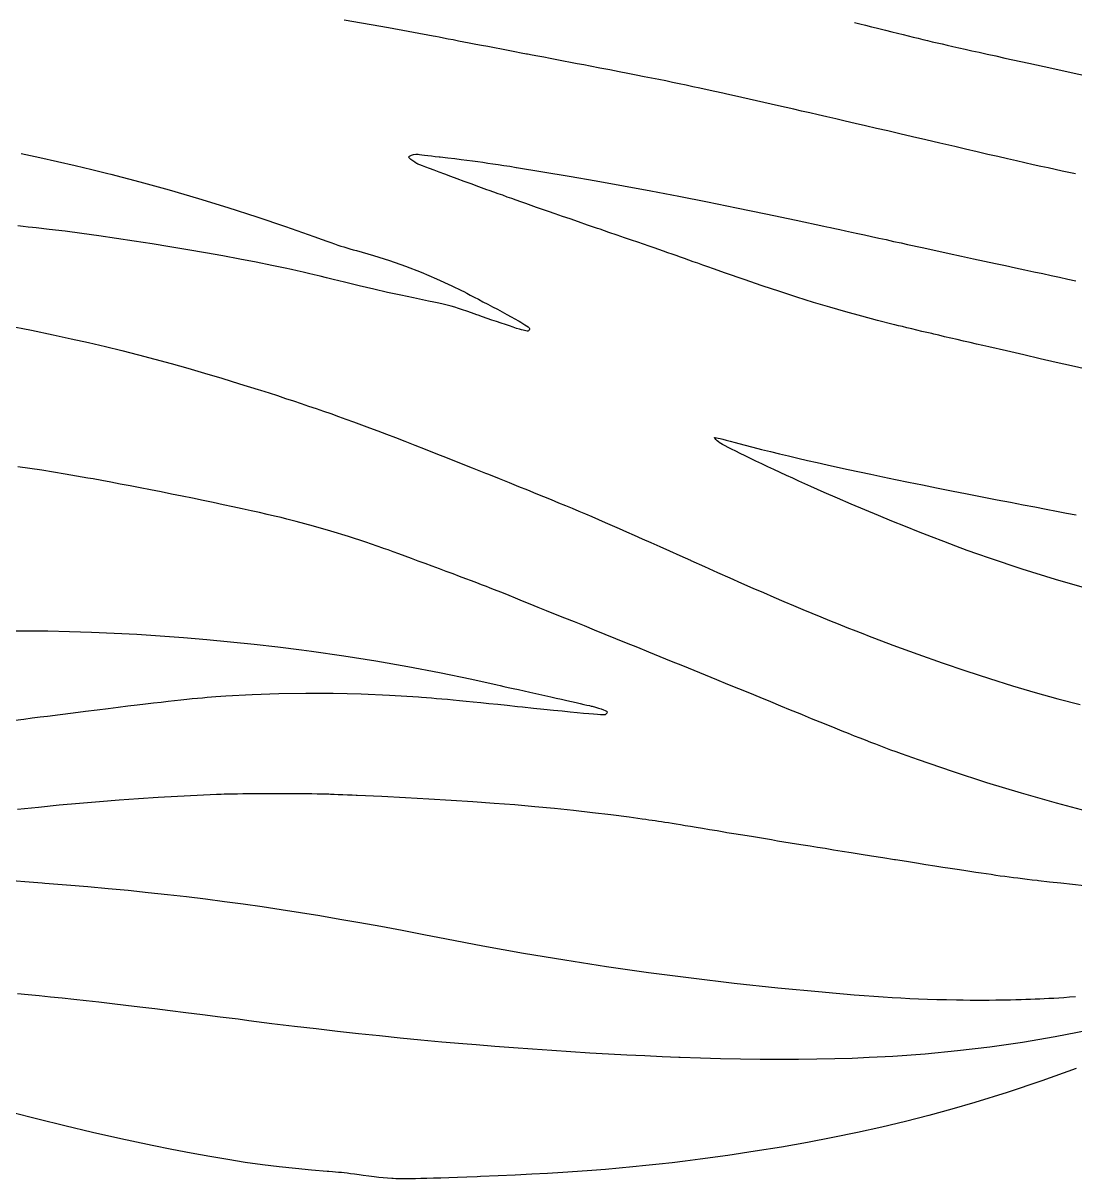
# Model space of a CAD drawing. Extents: x 9 to 342, y 7 to 196.
# Drawn here: x 19.51 to 28.85, y 151.2 to 161.47 of the extents above; entities that cross this region are included whole.
import ezdxf

# ---------------------------------------------------------------- set-up
doc = ezdxf.new("R2010")
doc.units = 0
doc.layers.add('BLACK', color=7, linetype='CONTINUOUS')

msp = doc.modelspace()

# ---------------------------------------------------------------- linework, layer by layer
at = {"layer": 'BLACK', "linetype": 'CONTINUOUS'}
for p, q in [((22.7519, 161.423), (22.3598, 161.492)), ((26.895, 161.471), (26.9421, 161.459)), ((26.9421, 161.459), (26.9925, 161.446)), ((26.9925, 161.446), (27.0467, 161.433)), ((27.0467, 161.433), (27.0484, 161.432)), ((27.0484, 161.432), (27.1123, 161.416)), ((23.1493, 161.349), (22.7519, 161.423)), ((23.1693, 161.345), (23.1493, 161.349)), ((23.2023, 161.339), (23.1693, 161.345)), ((23.2405, 161.331), (23.2023, 161.339)), ((23.2827, 161.323), (23.2405, 161.331)), ((27.1123, 161.416), (27.1716, 161.401)), ((27.1716, 161.401), (27.2267, 161.387)), ((27.2267, 161.387), (27.2782, 161.375)), ((27.2782, 161.375), (27.3266, 161.363)), ((27.3266, 161.363), (27.3726, 161.351)), ((27.3726, 161.351), (27.4167, 161.34)), ((27.4167, 161.34), (27.4595, 161.33)), ((27.4595, 161.33), (27.5015, 161.32)), ((23.3278, 161.315), (23.2827, 161.323)), ((23.3746, 161.306), (23.3278, 161.315)), ((23.422, 161.297), (23.3746, 161.306)), ((23.4688, 161.288), (23.422, 161.297)), ((23.5138, 161.279), (23.4688, 161.288)), ((23.529, 161.276), (23.5138, 161.279)), ((23.5802, 161.266), (23.529, 161.276)), ((23.6362, 161.256), (23.5802, 161.266)), ((23.6955, 161.244), (23.6362, 161.256)), ((23.7563, 161.233), (23.6955, 161.244)), ((23.8168, 161.221), (23.7563, 161.233)), ((27.5015, 161.32), (27.5433, 161.31)), ((27.5433, 161.31), (27.5854, 161.3)), ((27.5854, 161.3), (27.6285, 161.29)), ((27.6285, 161.29), (27.6731, 161.28)), ((27.6731, 161.28), (27.7197, 161.269)), ((27.7197, 161.269), (27.769, 161.258)), ((27.769, 161.258), (27.8214, 161.246)), ((27.8214, 161.246), (27.8776, 161.234)), ((27.8776, 161.234), (27.9381, 161.22)), ((23.8755, 161.21), (23.8168, 161.221)), ((23.9307, 161.199), (23.8755, 161.21)), ((23.9805, 161.19), (23.9307, 161.199)), ((23.9881, 161.188), (23.9805, 161.19)), ((24.0308, 161.18), (23.9881, 161.188)), ((24.0794, 161.171), (24.0308, 161.18)), ((24.1326, 161.161), (24.0794, 161.171)), ((24.1895, 161.15), (24.1326, 161.161)), ((24.2489, 161.138), (24.1895, 161.15)), ((24.3096, 161.127), (24.2489, 161.138)), ((24.3705, 161.115), (24.3096, 161.127)), ((27.9381, 161.22), (28.0035, 161.206)), ((28.0035, 161.206), (28.0744, 161.19)), ((28.0744, 161.19), (28.1513, 161.173)), ((28.1513, 161.173), (28.2314, 161.155)), ((28.2314, 161.155), (28.4434, 161.109)), ((24.4306, 161.104), (24.3705, 161.115)), ((24.4887, 161.093), (24.4306, 161.104)), ((24.5438, 161.082), (24.4887, 161.093)), ((24.6308, 161.066), (24.5438, 161.082)), ((24.7199, 161.049), (24.6308, 161.066)), ((24.8031, 161.033), (24.7199, 161.049)), ((24.8811, 161.017), (24.8031, 161.033)), ((28.4434, 161.109), (28.6487, 161.064)), ((28.6487, 161.064), (28.8475, 161.021)), ((28.8475, 161.021), (29.04, 160.979)), ((24.9546, 161.003), (24.8811, 161.017)), ((25.0241, 160.989), (24.9546, 161.003)), ((25.0905, 160.976), (25.0241, 160.989)), ((25.1543, 160.963), (25.0905, 160.976)), ((25.2163, 160.951), (25.1543, 160.963)), ((25.277, 160.938), (25.2163, 160.951)), ((25.3372, 160.926), (25.277, 160.938)), ((25.3976, 160.913), (25.3372, 160.926)), ((25.4588, 160.9), (25.3976, 160.913)), ((25.5214, 160.886), (25.4588, 160.9)), ((25.5862, 160.872), (25.5214, 160.886)), ((25.6539, 160.857), (25.5862, 160.872)), ((25.725, 160.842), (25.6539, 160.857)), ((25.7603, 160.834), (25.725, 160.842)), ((25.8275, 160.819), (25.7603, 160.834)), ((25.8936, 160.804), (25.8275, 160.819)), ((25.9589, 160.789), (25.8936, 160.804)), ((26.0238, 160.775), (25.9589, 160.789)), ((26.0886, 160.76), (26.0238, 160.775)), ((26.1537, 160.746), (26.0886, 160.76)), ((26.2196, 160.731), (26.1537, 160.746)), ((26.2864, 160.715), (26.2196, 160.731)), ((26.3546, 160.7), (26.2864, 160.715)), ((26.4245, 160.684), (26.3546, 160.7)), ((26.4966, 160.667), (26.4245, 160.684)), ((26.571, 160.65), (26.4966, 160.667)), ((26.6483, 160.633), (26.571, 160.65)), ((26.7288, 160.614), (26.6483, 160.633)), ((26.8128, 160.595), (26.7288, 160.614)), ((26.9006, 160.574), (26.8128, 160.595)), ((26.9927, 160.553), (26.9006, 160.574)), ((27.0894, 160.53), (26.9927, 160.553)), ((27.1911, 160.507), (27.0894, 160.53)), ((27.298, 160.482), (27.1911, 160.507)), ((27.4106, 160.455), (27.298, 160.482)), ((27.5293, 160.428), (27.4106, 160.455)), ((27.6543, 160.399), (27.5293, 160.428)), ((19.4882, 160.306), (19.6524, 160.27)), ((22.9759, 160.298), (22.9967, 160.301)), ((22.9967, 160.301), (23.0086, 160.3)), ((23.0086, 160.3), (23.0158, 160.3)), ((23.0158, 160.3), (23.0295, 160.298)), ((27.7861, 160.368), (27.6543, 160.399)), ((27.8815, 160.345), (27.7861, 160.368)), ((27.9835, 160.322), (27.8815, 160.345)), ((28.0793, 160.299), (27.9835, 160.322)), ((19.6524, 160.27), (19.8121, 160.234)), ((19.8121, 160.234), (19.9665, 160.199)), ((19.9665, 160.199), (20.115, 160.164)), ((22.9296, 160.274), (22.9401, 160.283)), ((22.9523, 160.254), (22.9296, 160.274)), ((22.9401, 160.283), (22.956, 160.292)), ((22.9527, 160.253), (22.9523, 160.254)), ((22.968, 160.241), (22.9527, 160.253)), ((22.956, 160.292), (22.9759, 160.298)), ((22.986, 160.229), (22.968, 160.241)), ((23.0029, 160.219), (22.986, 160.229)), ((23.0045, 160.218), (23.0029, 160.219)), ((23.0149, 160.213), (23.0045, 160.218)), ((23.0318, 160.206), (23.0149, 160.213)), ((23.0295, 160.298), (23.0489, 160.296)), ((23.0549, 160.197), (23.0318, 160.206)), ((23.0489, 160.296), (23.0732, 160.293)), ((23.0839, 160.186), (23.0549, 160.197)), ((23.0732, 160.293), (23.1016, 160.289)), ((23.1016, 160.289), (23.1335, 160.286)), ((23.1335, 160.286), (23.1679, 160.281)), ((23.1679, 160.281), (23.2041, 160.277)), ((23.2041, 160.277), (23.2112, 160.276)), ((23.2112, 160.276), (23.2794, 160.268)), ((23.2794, 160.268), (23.3413, 160.261)), ((23.3413, 160.261), (23.3978, 160.254)), ((23.3978, 160.254), (23.4501, 160.247)), ((23.4501, 160.247), (23.499, 160.241)), ((23.499, 160.241), (23.5456, 160.235)), ((23.5456, 160.235), (23.5908, 160.229)), ((23.5908, 160.229), (23.6355, 160.222)), ((23.6355, 160.222), (23.6809, 160.216)), ((23.6809, 160.216), (23.7277, 160.209)), ((23.7277, 160.209), (23.7771, 160.201)), ((23.7771, 160.201), (23.83, 160.193)), ((28.1693, 160.279), (28.0793, 160.299)), ((28.2541, 160.259), (28.1693, 160.279)), ((28.3342, 160.241), (28.2541, 160.259)), ((28.4099, 160.224), (28.3342, 160.241)), ((28.4819, 160.207), (28.4099, 160.224)), ((28.5505, 160.192), (28.4819, 160.207)), ((20.115, 160.164), (20.257, 160.129)), ((20.257, 160.129), (20.2857, 160.122)), ((20.2857, 160.122), (20.5426, 160.055)), ((23.1184, 160.173), (23.0839, 160.186)), ((23.1581, 160.158), (23.1184, 160.173)), ((23.2027, 160.141), (23.1581, 160.158)), ((23.252, 160.123), (23.2027, 160.141)), ((23.3055, 160.103), (23.252, 160.123)), ((23.3631, 160.082), (23.3055, 160.103)), ((23.83, 160.193), (23.8874, 160.183)), ((23.8874, 160.183), (23.8893, 160.183)), ((23.8893, 160.183), (24.1237, 160.145)), ((24.1237, 160.145), (24.36, 160.105)), ((24.36, 160.105), (24.5986, 160.063)), ((28.6162, 160.178), (28.5505, 160.192)), ((28.6795, 160.164), (28.6162, 160.178)), ((28.741, 160.151), (28.6795, 160.164)), ((28.8009, 160.138), (28.741, 160.151)), ((28.8599, 160.126), (28.8009, 160.138)), ((20.5426, 160.055), (20.8023, 159.983)), ((23.4243, 160.059), (23.3631, 160.082)), ((23.4888, 160.036), (23.4243, 160.059)), ((23.5565, 160.011), (23.4888, 160.036)), ((23.6268, 159.985), (23.5565, 160.011)), ((24.5986, 160.063), (24.84, 160.02)), ((24.84, 160.02), (25.0849, 159.974)), ((20.8023, 159.983), (21.0633, 159.907)), ((21.0633, 159.907), (21.3241, 159.828)), ((23.6461, 159.978), (23.6268, 159.985)), ((23.6876, 159.963), (23.6461, 159.978)), ((23.728, 159.949), (23.6876, 159.963)), ((23.7678, 159.935), (23.728, 159.949)), ((23.8075, 159.92), (23.7678, 159.935)), ((23.8475, 159.906), (23.8075, 159.92)), ((23.8882, 159.892), (23.8475, 159.906)), ((23.9302, 159.877), (23.8882, 159.892)), ((25.0849, 159.974), (25.3336, 159.927)), ((25.3336, 159.927), (25.5867, 159.877)), ((21.3241, 159.828), (21.583, 159.744)), ((23.9739, 159.861), (23.9302, 159.877)), ((24.0198, 159.845), (23.9739, 159.861)), ((24.0684, 159.828), (24.0198, 159.845)), ((24.1201, 159.81), (24.0684, 159.828)), ((24.1754, 159.791), (24.1201, 159.81)), ((24.2348, 159.771), (24.1754, 159.791)), ((25.5867, 159.877), (25.8446, 159.825)), ((25.8446, 159.825), (26.1079, 159.771)), ((21.583, 159.744), (21.8384, 159.658)), ((24.2987, 159.748), (24.2348, 159.771)), ((24.3677, 159.725), (24.2987, 159.748)), ((24.4421, 159.699), (24.3677, 159.725)), ((24.5225, 159.671), (24.4421, 159.699)), ((26.1079, 159.771), (26.3771, 159.714)), ((26.3771, 159.714), (26.6218, 159.662)), ((19.5056, 159.658), (19.4571, 159.663)), ((19.5497, 159.653), (19.5056, 159.658)), ((19.5887, 159.649), (19.5497, 159.653)), ((19.622, 159.646), (19.5887, 159.649)), ((19.7364, 159.632), (19.622, 159.646)), ((19.8791, 159.615), (19.7364, 159.632)), ((20.027, 159.596), (19.8791, 159.615)), ((20.1791, 159.575), (20.027, 159.596)), ((21.8384, 159.658), (22.0888, 159.57)), ((24.6094, 159.641), (24.5225, 159.671)), ((24.6341, 159.633), (24.6094, 159.641)), ((24.7124, 159.606), (24.6341, 159.633)), ((24.7845, 159.581), (24.7124, 159.606)), ((24.8508, 159.558), (24.7845, 159.581)), ((26.6218, 159.662), (26.6483, 159.656)), ((26.6483, 159.656), (26.6813, 159.649)), ((26.6813, 159.649), (26.7202, 159.64)), ((26.7202, 159.64), (26.7645, 159.631)), ((26.7645, 159.631), (26.8136, 159.62)), ((26.8136, 159.62), (26.8669, 159.608)), ((26.8669, 159.608), (26.9238, 159.596)), ((26.9238, 159.596), (26.9837, 159.583)), ((26.9837, 159.583), (27.0461, 159.569)), ((20.3344, 159.552), (20.1791, 159.575)), ((20.492, 159.529), (20.3344, 159.552)), ((20.6509, 159.504), (20.492, 159.529)), ((20.81, 159.478), (20.6509, 159.504)), ((20.9685, 159.452), (20.81, 159.478)), ((22.0888, 159.57), (22.1618, 159.543)), ((22.1618, 159.543), (22.2041, 159.528)), ((22.2041, 159.528), (22.2408, 159.515)), ((22.2408, 159.515), (22.273, 159.503)), ((22.273, 159.503), (22.302, 159.493)), ((22.302, 159.493), (22.3289, 159.484)), ((22.3289, 159.484), (22.355, 159.476)), ((24.9119, 159.537), (24.8508, 159.558)), ((24.9683, 159.518), (24.9119, 159.537)), ((25.0205, 159.5), (24.9683, 159.518)), ((25.0689, 159.483), (25.0205, 159.5)), ((25.1142, 159.467), (25.0689, 159.483)), ((27.0461, 159.569), (27.1103, 159.555)), ((27.1103, 159.555), (27.1758, 159.541)), ((27.1758, 159.541), (27.242, 159.526)), ((27.242, 159.526), (27.3082, 159.512)), ((27.3082, 159.512), (27.3656, 159.499)), ((27.3656, 159.499), (27.4953, 159.471)), ((21.1254, 159.424), (20.9685, 159.452)), ((21.2795, 159.397), (21.1254, 159.424)), ((21.4301, 159.368), (21.2795, 159.397)), ((22.355, 159.476), (22.3814, 159.468)), ((22.3814, 159.468), (22.4092, 159.46)), ((22.4092, 159.46), (22.4398, 159.451)), ((22.4398, 159.451), (22.4675, 159.444)), ((22.4675, 159.444), (22.6181, 159.401)), ((22.6181, 159.401), (22.7631, 159.355)), ((25.1567, 159.453), (25.1142, 159.467)), ((25.1971, 159.438), (25.1567, 159.453)), ((25.2358, 159.425), (25.1971, 159.438)), ((25.2733, 159.412), (25.2358, 159.425)), ((25.3101, 159.399), (25.2733, 159.412)), ((25.3468, 159.386), (25.3101, 159.399)), ((25.3838, 159.373), (25.3468, 159.386)), ((27.4953, 159.471), (27.6182, 159.444)), ((27.6182, 159.444), (27.7349, 159.419)), ((27.7349, 159.419), (27.8457, 159.395)), ((27.8457, 159.395), (27.9509, 159.372)), ((21.5761, 159.34), (21.4301, 159.368)), ((21.7165, 159.312), (21.5761, 159.34)), ((21.7741, 159.3), (21.7165, 159.312)), ((21.8345, 159.287), (21.7741, 159.3)), ((21.8901, 159.275), (21.8345, 159.287)), ((21.9424, 159.264), (21.8901, 159.275)), ((22.7631, 159.355), (22.9039, 159.305)), ((22.9039, 159.305), (23.0418, 159.252)), ((25.4216, 159.359), (25.3838, 159.373)), ((25.4608, 159.345), (25.4216, 159.359)), ((25.5018, 159.331), (25.4608, 159.345)), ((25.5452, 159.315), (25.5018, 159.331)), ((25.5915, 159.299), (25.5452, 159.315)), ((25.6411, 159.281), (25.5915, 159.299)), ((25.7472, 159.243), (25.6411, 159.281)), ((27.9509, 159.372), (28.0511, 159.35)), ((28.0511, 159.35), (28.1466, 159.329)), ((28.1466, 159.329), (28.2378, 159.31)), ((28.2378, 159.31), (28.3251, 159.291)), ((28.3251, 159.291), (28.4089, 159.273)), ((28.4089, 159.273), (28.4897, 159.255)), ((21.9928, 159.253), (21.9424, 159.264)), ((22.0425, 159.241), (21.9928, 159.253)), ((22.0929, 159.229), (22.0425, 159.241)), ((22.1453, 159.217), (22.0929, 159.229)), ((22.201, 159.203), (22.1453, 159.217)), ((22.2615, 159.188), (22.201, 159.203)), ((22.3609, 159.164), (22.2615, 159.188)), ((23.0418, 159.252), (23.1781, 159.194)), ((23.1781, 159.194), (23.3142, 159.132)), ((25.9133, 159.186), (25.7472, 159.243)), ((26.0739, 159.131), (25.9133, 159.186)), ((28.4897, 159.255), (28.5678, 159.239)), ((28.5678, 159.239), (28.6436, 159.222)), ((28.6436, 159.222), (28.7175, 159.207)), ((28.7175, 159.207), (28.7901, 159.191)), ((28.7901, 159.191), (28.8615, 159.176)), ((22.4929, 159.132), (22.3609, 159.164)), ((22.6209, 159.102), (22.4929, 159.132)), ((22.7444, 159.073), (22.6209, 159.102)), ((22.8628, 159.047), (22.7444, 159.073)), ((23.3142, 159.132), (23.4026, 159.089)), ((23.4026, 159.089), (23.4229, 159.079)), ((23.4229, 159.079), (23.4487, 159.065)), ((26.2299, 159.079), (26.0739, 159.131)), ((26.3816, 159.03), (26.2299, 159.079)), ((22.9754, 159.023), (22.8628, 159.047)), ((23.0818, 159), (22.9754, 159.023)), ((23.1075, 158.995), (23.0818, 159)), ((23.1563, 158.985), (23.1075, 158.995)), ((23.1997, 158.976), (23.1563, 158.985)), ((23.2388, 158.967), (23.1997, 158.976)), ((23.2748, 158.958), (23.2388, 158.967)), ((23.4487, 159.065), (23.4794, 159.049)), ((23.4794, 159.049), (23.5141, 159.031)), ((23.5141, 159.031), (23.552, 159.011)), ((23.552, 159.011), (23.5924, 158.99)), ((23.5924, 158.99), (23.6344, 158.967)), ((23.6344, 158.967), (23.6773, 158.945)), ((26.5299, 158.984), (26.3816, 159.03)), ((26.6752, 158.941), (26.5299, 158.984)), ((23.3089, 158.949), (23.2748, 158.958)), ((23.3421, 158.94), (23.3089, 158.949)), ((23.3758, 158.93), (23.3421, 158.94)), ((23.411, 158.918), (23.3758, 158.93)), ((23.4489, 158.905), (23.411, 158.918)), ((23.4907, 158.891), (23.4489, 158.905)), ((23.5375, 158.874), (23.4907, 158.891)), ((23.5483, 158.87), (23.5375, 158.874)), ((23.588, 158.856), (23.5483, 158.87)), ((23.6773, 158.945), (23.7203, 158.922)), ((23.7203, 158.922), (23.7625, 158.899)), ((23.7625, 158.899), (23.8032, 158.877)), ((23.8032, 158.877), (23.8416, 158.856)), ((26.8183, 158.899), (26.6752, 158.941)), ((26.9596, 158.86), (26.8183, 158.899)), ((19.3648, 158.779), (19.5784, 158.736)), ((23.629, 158.841), (23.588, 158.856)), ((23.6706, 158.827), (23.629, 158.841)), ((23.7122, 158.813), (23.6706, 158.827)), ((23.7528, 158.799), (23.7122, 158.813)), ((23.7918, 158.786), (23.7528, 158.799)), ((23.8284, 158.774), (23.7918, 158.786)), ((23.8618, 158.763), (23.8284, 158.774)), ((23.8416, 158.856), (23.877, 158.837)), ((23.8914, 158.753), (23.8618, 158.763)), ((23.877, 158.837), (23.9084, 158.82)), ((23.9084, 158.82), (23.913, 158.817)), ((23.913, 158.817), (23.9298, 158.808)), ((23.9298, 158.808), (23.9473, 158.797)), ((23.9473, 158.797), (23.9645, 158.785)), ((23.9645, 158.785), (23.98, 158.775)), ((23.98, 158.775), (23.9928, 158.765)), ((23.9928, 158.765), (24.0016, 158.758)), ((27.0999, 158.823), (26.9596, 158.86)), ((27.2398, 158.787), (27.0999, 158.823)), ((27.2544, 158.784), (27.2398, 158.787)), ((27.2848, 158.776), (27.2544, 158.784)), ((27.3205, 158.768), (27.2848, 158.776)), ((27.3604, 158.758), (27.3205, 158.768)), ((19.5784, 158.736), (19.7731, 158.696)), ((19.7731, 158.696), (19.9316, 158.661)), ((19.9316, 158.661), (20.0855, 158.626)), ((23.9164, 158.746), (23.8914, 158.753)), ((23.936, 158.74), (23.9164, 158.746)), ((23.9495, 158.736), (23.936, 158.74)), ((23.9601, 158.734), (23.9495, 158.736)), ((23.9748, 158.73), (23.9601, 158.734)), ((23.986, 158.728), (23.9748, 158.73)), ((23.9919, 158.727), (23.986, 158.728)), ((23.9971, 158.73), (23.9919, 158.727)), ((23.9919, 158.727), (23.9919, 158.727)), ((24.002, 158.737), (23.9971, 158.73)), ((24.0016, 158.758), (24.0051, 158.753)), ((24.0051, 158.746), (24.002, 158.737)), ((24.0051, 158.753), (24.0051, 158.746)), ((27.4034, 158.748), (27.3604, 158.758)), ((27.4482, 158.737), (27.4034, 158.748)), ((27.4937, 158.726), (27.4482, 158.737)), ((27.5389, 158.716), (27.4937, 158.726)), ((27.5825, 158.706), (27.5389, 158.716)), ((27.6009, 158.701), (27.5825, 158.706)), ((27.6455, 158.691), (27.6009, 158.701)), ((27.6955, 158.679), (27.6455, 158.691)), ((27.7494, 158.667), (27.6955, 158.679)), ((27.8061, 158.654), (27.7494, 158.667)), ((20.0855, 158.626), (20.2359, 158.591)), ((20.2359, 158.591), (20.3836, 158.555)), ((20.3836, 158.555), (20.5298, 158.519)), ((27.8644, 158.64), (27.8061, 158.654)), ((27.9229, 158.627), (27.8644, 158.64)), ((27.9804, 158.613), (27.9229, 158.627)), ((28.0357, 158.6), (27.9804, 158.613)), ((28.0874, 158.588), (28.0357, 158.6)), ((28.2447, 158.552), (28.0874, 158.588)), ((20.5298, 158.519), (20.6754, 158.48)), ((20.6754, 158.48), (20.8214, 158.441)), ((28.3986, 158.517), (28.2447, 158.552)), ((28.5462, 158.483), (28.3986, 158.517)), ((28.6876, 158.451), (28.5462, 158.483)), ((28.8234, 158.42), (28.6876, 158.451)), ((20.8214, 158.441), (20.9688, 158.399)), ((20.9688, 158.399), (21.1187, 158.356)), ((21.1187, 158.356), (21.272, 158.31)), ((28.9537, 158.391), (28.8234, 158.42)), ((21.272, 158.31), (21.4298, 158.261)), ((21.4298, 158.261), (21.5929, 158.21)), ((21.5929, 158.21), (21.6144, 158.203)), ((21.6144, 158.203), (21.6913, 158.179)), ((21.6913, 158.179), (21.7656, 158.155)), ((21.7656, 158.155), (21.8374, 158.131)), ((21.8374, 158.131), (21.9073, 158.109)), ((21.9073, 158.109), (21.9756, 158.086)), ((21.9756, 158.086), (22.0427, 158.063)), ((22.0427, 158.063), (22.1091, 158.041)), ((22.1091, 158.041), (22.175, 158.018)), ((22.175, 158.018), (22.241, 157.995)), ((22.241, 157.995), (22.3073, 157.971)), ((22.3073, 157.971), (22.3744, 157.947)), ((22.3744, 157.947), (22.4426, 157.923)), ((22.4426, 157.923), (22.5125, 157.897)), ((22.5125, 157.897), (22.5842, 157.87)), ((22.5842, 157.87), (22.6584, 157.842)), ((22.6584, 157.842), (22.7352, 157.813)), ((22.7352, 157.813), (22.8152, 157.782)), ((22.8152, 157.782), (22.8987, 157.75)), ((22.8987, 157.75), (22.9861, 157.716)), ((25.6504, 157.779), (25.6501, 157.783)), ((25.6501, 157.783), (25.6511, 157.783)), ((25.6551, 157.773), (25.6504, 157.779)), ((25.6511, 157.783), (25.6573, 157.782)), ((25.6634, 157.764), (25.6551, 157.773)), ((25.6573, 157.782), (25.6674, 157.78)), ((25.6742, 157.754), (25.6634, 157.764)), ((25.6674, 157.78), (25.6817, 157.777)), ((25.6865, 157.744), (25.6742, 157.754)), ((25.6817, 157.777), (25.7007, 157.773)), ((25.6995, 157.734), (25.6865, 157.744)), ((25.7068, 157.73), (25.6995, 157.734)), ((25.7007, 157.773), (25.7248, 157.767)), ((25.7248, 157.767), (25.7546, 157.759)), ((25.7546, 157.759), (25.7905, 157.75)), ((25.7905, 157.75), (25.833, 157.739)), ((25.833, 157.739), (25.8331, 157.739)), ((25.8331, 157.739), (25.9116, 157.718)), ((22.9861, 157.716), (23.0778, 157.68)), ((23.0778, 157.68), (23.1741, 157.642)), ((23.1741, 157.642), (23.2756, 157.602)), ((25.7225, 157.721), (25.7068, 157.73)), ((25.7439, 157.709), (25.7225, 157.721)), ((25.7707, 157.695), (25.7439, 157.709)), ((25.8025, 157.679), (25.7707, 157.695)), ((25.8387, 157.661), (25.8025, 157.679)), ((25.879, 157.641), (25.8387, 157.661)), ((25.9228, 157.62), (25.879, 157.641)), ((25.9116, 157.718), (25.9899, 157.698)), ((25.9899, 157.698), (26.0685, 157.678)), ((26.0685, 157.678), (26.1475, 157.658)), ((26.1475, 157.658), (26.2274, 157.639)), ((26.2274, 157.639), (26.3086, 157.619)), ((23.2756, 157.602), (23.3826, 157.559)), ((23.3826, 157.559), (23.4954, 157.514)), ((25.9696, 157.597), (25.9228, 157.62)), ((26.0191, 157.573), (25.9696, 157.597)), ((26.0707, 157.549), (26.0191, 157.573)), ((26.1241, 157.524), (26.0707, 157.549)), ((26.3086, 157.619), (26.3912, 157.6)), ((26.3912, 157.6), (26.4757, 157.58)), ((26.4757, 157.58), (26.5624, 157.56)), ((26.5624, 157.56), (26.6517, 157.54)), ((26.6517, 157.54), (26.7438, 157.52)), ((19.6708, 157.492), (19.4584, 157.524)), ((19.8788, 157.458), (19.6708, 157.492)), ((20.0813, 157.423), (19.8788, 157.458)), ((23.4954, 157.514), (23.6144, 157.466)), ((23.6144, 157.466), (23.6414, 157.456)), ((23.6414, 157.456), (23.7361, 157.418)), ((26.1787, 157.498), (26.1241, 157.524)), ((26.234, 157.472), (26.1787, 157.498)), ((26.2897, 157.446), (26.234, 157.472)), ((26.3453, 157.421), (26.2897, 157.446)), ((26.7438, 157.52), (26.8392, 157.499)), ((26.8392, 157.499), (26.9381, 157.478)), ((26.9381, 157.478), (27.0409, 157.456)), ((27.0409, 157.456), (27.1479, 157.433)), ((27.1479, 157.433), (27.2594, 157.41)), ((20.1266, 157.415), (20.0813, 157.423)), ((20.2036, 157.401), (20.1266, 157.415)), ((20.2846, 157.386), (20.2036, 157.401)), ((20.3691, 157.37), (20.2846, 157.386)), ((20.4566, 157.354), (20.3691, 157.37)), ((20.5465, 157.336), (20.4566, 157.354)), ((20.6382, 157.318), (20.5465, 157.336)), ((23.7361, 157.418), (23.8249, 157.382)), ((23.8249, 157.382), (23.9083, 157.348)), ((23.9083, 157.348), (23.9869, 157.317)), ((26.4002, 157.396), (26.3453, 157.421)), ((26.5065, 157.348), (26.4002, 157.396)), ((26.6239, 157.296), (26.5065, 157.348)), ((27.2594, 157.41), (27.3759, 157.387)), ((27.3759, 157.387), (27.4976, 157.362)), ((27.4976, 157.362), (27.6249, 157.337)), ((27.6249, 157.337), (27.7581, 157.31)), ((20.7311, 157.3), (20.6382, 157.318)), ((20.8248, 157.281), (20.7311, 157.3)), ((20.9186, 157.262), (20.8248, 157.281)), ((21.0119, 157.243), (20.9186, 157.262)), ((21.1043, 157.224), (21.0119, 157.243)), ((21.1951, 157.205), (21.1043, 157.224)), ((23.9869, 157.317), (24.0611, 157.287)), ((24.0611, 157.287), (24.1315, 157.258)), ((24.1315, 157.258), (24.1985, 157.231)), ((24.1985, 157.231), (24.2629, 157.204)), ((26.7434, 157.244), (26.6239, 157.296)), ((26.8642, 157.192), (26.7434, 157.244)), ((27.7581, 157.31), (27.8975, 157.283)), ((27.8975, 157.283), (28.0435, 157.254)), ((28.0435, 157.254), (28.164, 157.23)), ((28.164, 157.23), (28.282, 157.208)), ((21.2837, 157.186), (21.1951, 157.205)), ((21.3698, 157.168), (21.2837, 157.186)), ((21.4525, 157.15), (21.3698, 157.168)), ((21.5315, 157.132), (21.4525, 157.15)), ((21.6061, 157.116), (21.5315, 157.132)), ((21.6757, 157.1), (21.6061, 157.116)), ((24.2629, 157.204), (24.3249, 157.179)), ((24.3249, 157.179), (24.3853, 157.154)), ((24.3853, 157.154), (24.4444, 157.129)), ((24.4444, 157.129), (24.5029, 157.104)), ((26.9857, 157.141), (26.8642, 157.192)), ((27.1071, 157.09), (26.9857, 157.141)), ((28.282, 157.208), (28.3933, 157.186)), ((28.3933, 157.186), (28.4984, 157.166)), ((28.4984, 157.166), (28.5976, 157.147)), ((28.5976, 157.147), (28.6914, 157.129)), ((28.6914, 157.129), (28.7802, 157.112)), ((21.7399, 157.085), (21.6757, 157.1)), ((21.798, 157.071), (21.7399, 157.085)), ((21.8495, 157.059), (21.798, 157.071)), ((21.9326, 157.037), (21.8495, 157.059)), ((22.0859, 156.996), (21.9326, 157.037)), ((24.5029, 157.104), (24.5612, 157.08)), ((24.5612, 157.08), (24.6198, 157.054)), ((24.6198, 157.054), (24.6794, 157.029)), ((24.6794, 157.029), (24.7403, 157.002)), ((27.2278, 157.04), (27.1071, 157.09)), ((27.3469, 156.992), (27.2278, 157.04)), ((28.7802, 157.112), (28.8644, 157.097)), ((22.2416, 156.951), (22.0859, 156.996)), ((22.3977, 156.903), (22.2416, 156.951)), ((24.7403, 157.002), (24.8032, 156.975)), ((24.8032, 156.975), (24.8685, 156.946)), ((24.8685, 156.946), (24.9368, 156.916)), ((24.9368, 156.916), (25.0086, 156.884)), ((27.4639, 156.945), (27.3469, 156.992)), ((27.578, 156.9), (27.4639, 156.945)), ((22.5521, 156.852), (22.3977, 156.903)), ((22.7026, 156.8), (22.5521, 156.852)), ((25.0086, 156.884), (25.0844, 156.85)), ((25.0844, 156.85), (25.1648, 156.814)), ((25.1648, 156.814), (25.2502, 156.776)), ((27.6884, 156.858), (27.578, 156.9)), ((27.7945, 156.818), (27.6884, 156.858)), ((27.8955, 156.78), (27.7945, 156.818)), ((22.7084, 156.798), (22.7026, 156.8)), ((22.7489, 156.784), (22.7084, 156.798)), ((22.7948, 156.767), (22.7489, 156.784)), ((22.8454, 156.749), (22.7948, 156.767)), ((22.8999, 156.729), (22.8454, 156.749)), ((22.9576, 156.708), (22.8999, 156.729)), ((23.0177, 156.685), (22.9576, 156.708)), ((25.2502, 156.776), (25.3412, 156.735)), ((25.3412, 156.735), (25.4383, 156.692)), ((27.9908, 156.746), (27.8955, 156.78)), ((28.0949, 156.71), (27.9908, 156.746)), ((28.3854, 156.613), (28.0949, 156.71)), ((23.0794, 156.663), (23.0177, 156.685)), ((23.1419, 156.639), (23.0794, 156.663)), ((23.2046, 156.616), (23.1419, 156.639)), ((23.2665, 156.593), (23.2046, 156.616)), ((25.4383, 156.692), (25.4406, 156.691)), ((25.4406, 156.691), (25.5621, 156.636)), ((25.5621, 156.636), (25.6774, 156.585)), ((28.6805, 156.522), (28.3854, 156.613)), ((23.327, 156.571), (23.2665, 156.593)), ((23.3852, 156.549), (23.327, 156.571)), ((23.4404, 156.528), (23.3852, 156.549)), ((23.4919, 156.509), (23.4404, 156.528)), ((23.5388, 156.491), (23.4919, 156.509)), ((25.6774, 156.585), (25.7871, 156.536)), ((25.7871, 156.536), (25.8915, 156.49)), ((28.98, 156.437), (28.6805, 156.522)), ((23.5804, 156.475), (23.5388, 156.491)), ((23.6159, 156.461), (23.5804, 156.475)), ((23.6232, 156.458), (23.6159, 156.461)), ((23.6516, 156.447), (23.6232, 156.458)), ((23.6863, 156.433), (23.6516, 156.447)), ((23.7271, 156.417), (23.6863, 156.433)), ((23.7737, 156.399), (23.7271, 156.417)), ((23.8258, 156.378), (23.7737, 156.399)), ((25.8915, 156.49), (25.9912, 156.446)), ((25.9912, 156.446), (26.0867, 156.405)), ((26.0867, 156.405), (26.1783, 156.365)), ((23.883, 156.355), (23.8258, 156.378)), ((23.9452, 156.33), (23.883, 156.355)), ((24.012, 156.303), (23.9452, 156.33)), ((24.0831, 156.274), (24.012, 156.303)), ((26.1783, 156.365), (26.2665, 156.327)), ((26.2665, 156.327), (26.3518, 156.291)), ((24.1583, 156.244), (24.0831, 156.274)), ((24.2372, 156.212), (24.1583, 156.244)), ((24.3195, 156.179), (24.2372, 156.212)), ((26.3518, 156.291), (26.4346, 156.256)), ((26.4346, 156.256), (26.5154, 156.222)), ((26.5154, 156.222), (26.5947, 156.19)), ((24.405, 156.144), (24.3195, 156.179)), ((24.4934, 156.109), (24.405, 156.144)), ((24.5843, 156.072), (24.4934, 156.109)), ((26.5947, 156.19), (26.6729, 156.158)), ((26.6729, 156.158), (26.7505, 156.127)), ((26.7505, 156.127), (26.8279, 156.096)), ((26.8279, 156.096), (26.9056, 156.065)), ((19.3558, 156.064), (19.5379, 156.065)), ((19.5379, 156.065), (19.7252, 156.064)), ((19.7252, 156.064), (19.9173, 156.06)), ((19.9173, 156.06), (20.1135, 156.054)), ((20.1135, 156.054), (20.3134, 156.046)), ((20.3134, 156.046), (20.5164, 156.035)), ((20.5164, 156.035), (20.722, 156.022)), ((20.722, 156.022), (20.9297, 156.006)), ((20.9297, 156.006), (21.1389, 155.989)), ((21.1389, 155.989), (21.3491, 155.969)), ((24.6775, 156.034), (24.5843, 156.072)), ((24.7726, 155.995), (24.6775, 156.034)), ((24.8695, 155.956), (24.7726, 155.995)), ((26.9056, 156.065), (26.984, 156.035)), ((26.984, 156.035), (27.0089, 156.025)), ((27.0089, 156.025), (27.2351, 155.939)), ((21.3491, 155.969), (21.5597, 155.947)), ((21.5597, 155.947), (21.7703, 155.923)), ((21.7703, 155.923), (21.9803, 155.897)), ((21.9803, 155.897), (22.0683, 155.885)), ((22.0683, 155.885), (22.3553, 155.844)), ((24.9678, 155.916), (24.8695, 155.956)), ((25.0671, 155.876), (24.9678, 155.916)), ((27.2351, 155.939), (27.4562, 155.858)), ((22.3553, 155.844), (22.6398, 155.799)), ((22.6398, 155.799), (22.9233, 155.749)), ((25.1673, 155.835), (25.0671, 155.876)), ((25.2681, 155.794), (25.1673, 155.835)), ((25.369, 155.753), (25.2681, 155.794)), ((27.4562, 155.858), (27.6727, 155.781)), ((27.6727, 155.781), (27.885, 155.709)), ((22.9233, 155.749), (23.2074, 155.695)), ((23.2074, 155.695), (23.4935, 155.636)), ((25.4699, 155.712), (25.369, 155.753)), ((25.5704, 155.671), (25.4699, 155.712)), ((27.885, 155.709), (28.0936, 155.641)), ((23.4935, 155.636), (23.718, 155.586)), ((23.718, 155.586), (23.7451, 155.58)), ((23.7451, 155.58), (23.7785, 155.572)), ((25.6703, 155.63), (25.5704, 155.671)), ((25.7692, 155.59), (25.6703, 155.63)), ((25.8669, 155.55), (25.7692, 155.59)), ((28.0936, 155.641), (28.2989, 155.577)), ((28.2989, 155.577), (28.5012, 155.518)), ((21.1802, 155.475), (21.1402, 155.472)), ((21.2188, 155.478), (21.1802, 155.475)), ((21.3077, 155.485), (21.2188, 155.478)), ((21.542, 155.498), (21.3077, 155.485)), ((21.7788, 155.507), (21.542, 155.498)), ((22.0187, 155.51), (21.7788, 155.507)), ((22.2621, 155.509), (22.0187, 155.51)), ((22.5095, 155.503), (22.2621, 155.509)), ((22.7613, 155.491), (22.5095, 155.503)), ((23.018, 155.475), (22.7613, 155.491)), ((23.0474, 155.473), (23.018, 155.475)), ((23.0908, 155.469), (23.0474, 155.473)), ((23.7785, 155.572), (23.8172, 155.563)), ((23.8172, 155.563), (23.8605, 155.553)), ((23.8605, 155.553), (23.9075, 155.543)), ((23.9075, 155.543), (23.9574, 155.532)), ((23.9574, 155.532), (24.0092, 155.52)), ((24.0092, 155.52), (24.0621, 155.508)), ((24.0621, 155.508), (24.1153, 155.496)), ((24.1153, 155.496), (24.1679, 155.484)), ((24.1679, 155.484), (24.1956, 155.478)), ((24.1956, 155.478), (24.2442, 155.467)), ((25.9631, 155.511), (25.8669, 155.55)), ((26.0575, 155.472), (25.9631, 155.511)), ((28.5012, 155.518), (28.7011, 155.462)), ((20.2599, 155.373), (20.1627, 155.361)), ((20.3512, 155.384), (20.2599, 155.373)), ((20.4371, 155.395), (20.3512, 155.384)), ((20.5176, 155.405), (20.4371, 155.395)), ((20.5932, 155.414), (20.5176, 155.405)), ((20.6642, 155.422), (20.5932, 155.414)), ((20.7308, 155.43), (20.6642, 155.422)), ((20.7932, 155.437), (20.7308, 155.43)), ((20.8519, 155.443), (20.7932, 155.437)), ((20.9071, 155.449), (20.8519, 155.443)), ((20.959, 155.455), (20.9071, 155.449)), ((21.008, 155.46), (20.959, 155.455)), ((21.0543, 155.464), (21.008, 155.46)), ((21.0983, 155.468), (21.0543, 155.464)), ((21.1402, 155.472), (21.0983, 155.468)), ((23.135, 155.466), (23.0908, 155.469)), ((23.1803, 155.462), (23.135, 155.466)), ((23.2272, 155.458), (23.1803, 155.462)), ((23.2763, 155.454), (23.2272, 155.458)), ((23.3282, 155.449), (23.2763, 155.454)), ((23.3832, 155.444), (23.3282, 155.449)), ((23.4418, 155.438), (23.3832, 155.444)), ((23.5047, 155.432), (23.4418, 155.438)), ((23.5724, 155.425), (23.5047, 155.432)), ((23.6452, 155.418), (23.5724, 155.425)), ((23.7237, 155.41), (23.6452, 155.418)), ((23.8085, 155.401), (23.7237, 155.41)), ((23.9, 155.391), (23.8085, 155.401)), ((23.9441, 155.387), (23.9, 155.391)), ((24.0429, 155.376), (23.9441, 155.387)), ((24.1344, 155.367), (24.0429, 155.376)), ((24.2442, 155.467), (24.2916, 155.457)), ((24.2916, 155.457), (24.3371, 155.446)), ((24.3371, 155.446), (24.3802, 155.437)), ((24.3802, 155.437), (24.4203, 155.428)), ((24.4203, 155.428), (24.4567, 155.419)), ((24.4567, 155.419), (24.4889, 155.412)), ((24.4889, 155.412), (24.5163, 155.406)), ((24.5163, 155.406), (24.5384, 155.401)), ((24.5384, 155.401), (24.5545, 155.397)), ((24.5545, 155.397), (24.5638, 155.395)), ((24.5638, 155.395), (24.5925, 155.387)), ((24.5925, 155.387), (24.6193, 155.379)), ((24.6193, 155.379), (24.6433, 155.371)), ((24.6433, 155.371), (24.6637, 155.364)), ((26.1498, 155.434), (26.0575, 155.472)), ((26.2396, 155.397), (26.1498, 155.434)), ((26.3268, 155.362), (26.2396, 155.397)), ((28.7011, 155.462), (28.899, 155.41)), ((19.5109, 155.279), (19.4354, 155.269)), ((19.5846, 155.288), (19.5109, 155.279)), ((19.6554, 155.297), (19.5846, 155.288)), ((19.7222, 155.305), (19.6554, 155.297)), ((19.8335, 155.32), (19.7222, 155.305)), ((19.9498, 155.334), (19.8335, 155.32)), ((20.0595, 155.348), (19.9498, 155.334)), ((20.1627, 155.361), (20.0595, 155.348)), ((24.2188, 155.358), (24.1344, 155.367)), ((24.296, 155.351), (24.2188, 155.358)), ((24.366, 155.344), (24.296, 155.351)), ((24.4289, 155.338), (24.366, 155.344)), ((24.4847, 155.332), (24.4289, 155.338)), ((24.5333, 155.328), (24.4847, 155.332)), ((24.5749, 155.324), (24.5333, 155.328)), ((24.6094, 155.322), (24.5749, 155.324)), ((24.6369, 155.32), (24.6094, 155.322)), ((24.6573, 155.319), (24.6369, 155.32)), ((24.6708, 155.318), (24.6573, 155.319)), ((24.6637, 155.364), (24.6797, 155.357)), ((24.6772, 155.319), (24.6708, 155.318)), ((24.685, 155.324), (24.6772, 155.319)), ((24.6797, 155.357), (24.6904, 155.351)), ((24.6922, 155.334), (24.685, 155.324)), ((24.6904, 155.351), (24.6949, 155.346)), ((24.6951, 155.345), (24.6922, 155.334)), ((24.6949, 155.346), (24.6951, 155.345)), ((26.411, 155.327), (26.3268, 155.362)), ((26.4323, 155.318), (26.411, 155.327)), ((26.5135, 155.285), (26.4323, 155.318)), ((26.5887, 155.254), (26.5135, 155.285)), ((26.6584, 155.226), (26.5887, 155.254)), ((26.7232, 155.2), (26.6584, 155.226)), ((26.7836, 155.175), (26.7232, 155.2)), ((26.8401, 155.153), (26.7836, 155.175)), ((26.8932, 155.131), (26.8401, 155.153)), ((26.9437, 155.111), (26.8932, 155.131)), ((26.9919, 155.093), (26.9437, 155.111)), ((27.0384, 155.074), (26.9919, 155.093)), ((27.0838, 155.057), (27.0384, 155.074)), ((27.1286, 155.04), (27.0838, 155.057)), ((27.1733, 155.023), (27.1286, 155.04)), ((27.2186, 155.006), (27.1733, 155.023)), ((27.2649, 154.989), (27.2186, 155.006)), ((27.3129, 154.972), (27.2649, 154.989)), ((27.4624, 154.918), (27.3129, 154.972)), ((27.7647, 154.815), (27.4624, 154.918)), ((28.0711, 154.716), (27.7647, 154.815)), ((28.3802, 154.622), (28.0711, 154.716)), ((20.0056, 154.535), (20.1827, 154.55)), ((20.1827, 154.55), (20.3579, 154.564)), ((20.3579, 154.564), (20.5317, 154.576)), ((20.5317, 154.576), (20.7047, 154.588)), ((20.7047, 154.588), (20.8775, 154.597)), ((20.8775, 154.597), (21.0509, 154.606)), ((21.0509, 154.606), (21.2253, 154.614)), ((21.2253, 154.614), (21.2662, 154.615)), ((21.2662, 154.615), (21.2933, 154.616)), ((21.2933, 154.616), (21.3267, 154.617)), ((21.3267, 154.617), (21.3658, 154.618)), ((21.3658, 154.618), (21.4098, 154.618)), ((21.4098, 154.618), (21.4582, 154.619)), ((21.4582, 154.619), (21.51, 154.619)), ((21.51, 154.619), (21.5648, 154.62)), ((21.5648, 154.62), (21.6217, 154.62)), ((21.6217, 154.62), (21.6802, 154.62)), ((21.6802, 154.62), (21.7394, 154.62)), ((21.7394, 154.62), (21.7987, 154.62)), ((21.7987, 154.62), (21.8575, 154.62)), ((21.8575, 154.62), (21.9149, 154.62)), ((21.9149, 154.62), (21.9704, 154.619)), ((21.9704, 154.619), (22.0232, 154.619)), ((22.0232, 154.619), (22.0726, 154.619)), ((22.0726, 154.619), (22.1179, 154.618)), ((22.1179, 154.618), (22.1585, 154.617)), ((22.1585, 154.617), (22.1937, 154.617)), ((22.1937, 154.617), (22.2227, 154.616)), ((22.2227, 154.616), (22.2378, 154.615)), ((22.2378, 154.615), (22.2695, 154.614)), ((22.2695, 154.614), (22.3064, 154.612)), ((22.3064, 154.612), (22.3466, 154.611)), ((22.3466, 154.611), (22.3879, 154.609)), ((22.3879, 154.609), (22.4284, 154.607)), ((22.4284, 154.607), (22.466, 154.606)), ((22.466, 154.606), (22.4748, 154.605)), ((22.4748, 154.605), (22.6935, 154.596)), ((22.6935, 154.596), (22.9053, 154.585)), ((22.9053, 154.585), (23.1106, 154.574)), ((23.1106, 154.574), (23.3098, 154.562)), ((23.3098, 154.562), (23.5033, 154.549)), ((23.5033, 154.549), (23.6915, 154.535)), ((28.691, 154.534), (28.3802, 154.622)), ((19.4556, 154.48), (19.6426, 154.5)), ((19.6426, 154.5), (19.8257, 154.518)), ((19.8257, 154.518), (20.0056, 154.535)), ((23.6915, 154.535), (23.8746, 154.521)), ((23.8746, 154.521), (24.0532, 154.505)), ((24.0532, 154.505), (24.2276, 154.489)), ((24.2276, 154.489), (24.3982, 154.471)), ((24.3982, 154.471), (24.5653, 154.452)), ((24.5653, 154.452), (24.7293, 154.433)), ((29.0021, 154.452), (28.691, 154.534)), ((24.7293, 154.433), (24.8907, 154.412)), ((24.8907, 154.412), (25.0086, 154.395)), ((25.0086, 154.395), (25.0389, 154.391)), ((25.0389, 154.391), (25.0679, 154.387)), ((25.0679, 154.387), (25.0959, 154.383)), ((25.0959, 154.383), (25.1235, 154.379)), ((25.1235, 154.379), (25.1512, 154.375)), ((25.1512, 154.375), (25.1796, 154.371)), ((25.1796, 154.371), (25.209, 154.366)), ((25.209, 154.366), (25.24, 154.361)), ((25.24, 154.361), (25.273, 154.356)), ((25.273, 154.356), (25.3087, 154.35)), ((25.3087, 154.35), (25.3475, 154.344)), ((25.3475, 154.344), (25.3899, 154.337)), ((25.3899, 154.337), (25.4364, 154.329)), ((25.4364, 154.329), (25.4874, 154.321)), ((25.4874, 154.321), (25.5436, 154.312)), ((25.5436, 154.312), (25.6054, 154.301)), ((25.6054, 154.301), (25.6733, 154.29)), ((25.6733, 154.29), (25.7478, 154.278)), ((25.7478, 154.278), (25.7614, 154.275)), ((25.7614, 154.275), (25.8233, 154.265)), ((25.8233, 154.265), (25.8826, 154.255)), ((25.8826, 154.255), (25.9398, 154.246)), ((25.9398, 154.246), (25.9955, 154.237)), ((25.9955, 154.237), (26.0501, 154.228)), ((26.0501, 154.228), (26.1039, 154.219)), ((26.1039, 154.219), (26.1576, 154.21)), ((26.1576, 154.21), (26.2116, 154.201)), ((26.2116, 154.201), (26.2662, 154.192)), ((26.2662, 154.192), (26.3221, 154.183)), ((26.3221, 154.183), (26.3795, 154.174)), ((26.3795, 154.174), (26.4391, 154.164)), ((26.4391, 154.164), (26.5012, 154.154)), ((26.5012, 154.154), (26.5664, 154.144)), ((26.5664, 154.144), (26.635, 154.133)), ((26.635, 154.133), (26.7076, 154.121)), ((26.7076, 154.121), (26.7846, 154.109)), ((26.7846, 154.109), (26.8664, 154.096)), ((26.8664, 154.096), (26.9536, 154.082)), ((26.9536, 154.082), (27.0465, 154.067)), ((27.0465, 154.067), (27.1457, 154.051)), ((27.1457, 154.051), (27.2516, 154.034)), ((27.2516, 154.034), (27.2598, 154.033)), ((27.2598, 154.033), (27.3564, 154.018)), ((27.3564, 154.018), (27.4462, 154.003)), ((27.4462, 154.003), (27.5297, 153.99)), ((27.5297, 153.99), (27.6072, 153.978)), ((27.6072, 153.978), (27.6793, 153.967)), ((27.6793, 153.967), (27.7462, 153.956)), ((27.7462, 153.956), (27.8085, 153.947)), ((27.8085, 153.947), (27.8666, 153.938)), ((27.8666, 153.938), (27.9209, 153.929)), ((19.5196, 153.835), (19.3729, 153.846)), ((19.673, 153.823), (19.5196, 153.835)), ((27.9209, 153.929), (27.9717, 153.922)), ((27.9717, 153.922), (28.0197, 153.915)), ((28.0197, 153.915), (28.065, 153.908)), ((28.065, 153.908), (28.1083, 153.902)), ((28.1083, 153.902), (28.1499, 153.896)), ((28.1499, 153.896), (28.1902, 153.89)), ((28.1902, 153.89), (28.2297, 153.885)), ((28.2297, 153.885), (28.2688, 153.88)), ((28.2688, 153.88), (28.3079, 153.875)), ((28.3079, 153.875), (28.3474, 153.87)), ((28.3474, 153.87), (28.3878, 153.865)), ((28.3878, 153.865), (28.4295, 153.859)), ((28.4295, 153.859), (28.4728, 153.854)), ((28.4728, 153.854), (28.5183, 153.849)), ((28.5183, 153.849), (28.5304, 153.847)), ((28.5304, 153.847), (28.627, 153.836)), ((28.627, 153.836), (28.7276, 153.825)), ((19.6985, 153.821), (19.673, 153.823)), ((19.8915, 153.806), (19.6985, 153.821)), ((20.079, 153.79), (19.8915, 153.806)), ((20.2617, 153.774), (20.079, 153.79)), ((20.4403, 153.757), (20.2617, 153.774)), ((20.6154, 153.739), (20.4403, 153.757)), ((20.7877, 153.72), (20.6154, 153.739)), ((28.7276, 153.825), (28.8311, 153.814)), ((28.8311, 153.814), (28.9367, 153.803)), ((20.9579, 153.701), (20.7877, 153.72)), ((21.1265, 153.681), (20.9579, 153.701)), ((21.2942, 153.659), (21.1265, 153.681)), ((21.4618, 153.636), (21.2942, 153.659)), ((21.6298, 153.612), (21.4618, 153.636)), ((21.7989, 153.587), (21.6298, 153.612)), ((21.9697, 153.561), (21.7989, 153.587)), ((22.143, 153.532), (21.9697, 153.561)), ((22.3193, 153.502), (22.143, 153.532)), ((22.4993, 153.471), (22.3193, 153.502)), ((22.6836, 153.438), (22.4993, 153.471)), ((22.873, 153.402), (22.6836, 153.438)), ((23.068, 153.365), (22.873, 153.402)), ((23.2693, 153.326), (23.068, 153.365)), ((23.5908, 153.264), (23.2693, 153.326)), ((23.9541, 153.199), (23.5908, 153.264)), ((24.3204, 153.138), (23.9541, 153.199)), ((24.6901, 153.081), (24.3204, 153.138)), ((25.0638, 153.028), (24.6901, 153.081)), ((25.4418, 152.979), (25.0638, 153.028)), ((25.8248, 152.933), (25.4418, 152.979)), ((26.2131, 152.892), (25.8248, 152.933)), ((19.4543, 152.844), (19.5502, 152.835)), ((19.5502, 152.835), (19.6481, 152.825)), ((19.6481, 152.825), (19.7483, 152.815)), ((19.7483, 152.815), (19.8513, 152.804)), ((19.8513, 152.804), (19.9572, 152.793)), ((26.6073, 152.854), (26.2131, 152.892)), ((26.6983, 152.846), (26.6073, 152.854)), ((26.7978, 152.837), (26.6983, 152.846)), ((26.8917, 152.829), (26.7978, 152.837)), ((26.9808, 152.822), (26.8917, 152.829)), ((27.0661, 152.816), (26.9808, 152.822)), ((27.1483, 152.81), (27.0661, 152.816)), ((27.2284, 152.805), (27.1483, 152.81)), ((27.3072, 152.801), (27.2284, 152.805)), ((28.7095, 152.803), (28.6653, 152.8)), ((28.756, 152.806), (28.7095, 152.803)), ((28.8054, 152.81), (28.756, 152.806)), ((28.8582, 152.814), (28.8054, 152.81)), ((19.9572, 152.793), (20.0664, 152.781)), ((20.0664, 152.781), (20.1793, 152.768)), ((20.1793, 152.768), (20.2962, 152.755)), ((20.2962, 152.755), (20.4175, 152.74)), ((20.4175, 152.74), (20.5435, 152.725)), ((20.5435, 152.725), (20.6744, 152.709)), ((20.6744, 152.709), (20.8107, 152.693)), ((27.3856, 152.797), (27.3072, 152.801)), ((27.4644, 152.794), (27.3856, 152.797)), ((27.5445, 152.791), (27.4644, 152.794)), ((27.6269, 152.788), (27.5445, 152.791)), ((27.7122, 152.786), (27.6269, 152.788)), ((27.8015, 152.784), (27.7122, 152.786)), ((27.8618, 152.783), (27.8015, 152.784)), ((27.9225, 152.782), (27.8618, 152.783)), ((27.9799, 152.782), (27.9225, 152.782)), ((28.0357, 152.782), (27.9799, 152.782)), ((28.0919, 152.782), (28.0357, 152.782)), ((28.1507, 152.783), (28.0919, 152.782)), ((28.2139, 152.784), (28.1507, 152.783)), ((28.2311, 152.784), (28.2139, 152.784)), ((28.2821, 152.785), (28.2311, 152.784)), ((28.33, 152.787), (28.2821, 152.785)), ((28.3752, 152.788), (28.33, 152.787)), ((28.4184, 152.789), (28.3752, 152.788)), ((28.4601, 152.79), (28.4184, 152.789)), ((28.5009, 152.792), (28.4601, 152.79)), ((28.5412, 152.794), (28.5009, 152.792)), ((28.5817, 152.796), (28.5412, 152.794)), ((28.6229, 152.798), (28.5817, 152.796)), ((28.6653, 152.8), (28.6229, 152.798)), ((20.8107, 152.693), (20.9527, 152.675)), ((20.9527, 152.675), (21.1007, 152.657)), ((21.1007, 152.657), (21.2551, 152.637)), ((21.2551, 152.637), (21.4161, 152.617)), ((21.4161, 152.617), (21.5123, 152.604)), ((21.5123, 152.604), (21.7171, 152.578)), ((21.7171, 152.578), (21.9159, 152.554)), ((21.9159, 152.554), (22.1097, 152.531)), ((22.1097, 152.531), (22.2995, 152.509)), ((22.2995, 152.509), (22.4864, 152.488)), ((28.6773, 152.461), (28.9685, 152.517)), ((22.4864, 152.488), (22.6714, 152.469)), ((22.6714, 152.469), (22.8556, 152.45)), ((22.8556, 152.45), (23.0401, 152.432)), ((23.0401, 152.432), (23.2258, 152.415)), ((23.2258, 152.415), (23.4139, 152.399)), ((23.4139, 152.399), (23.5321, 152.389)), ((28.0984, 152.37), (28.3873, 152.412)), ((28.3873, 152.412), (28.6773, 152.461)), ((23.5321, 152.389), (23.6967, 152.376)), ((23.6967, 152.376), (23.8641, 152.363)), ((23.8641, 152.363), (24.0334, 152.351)), ((24.0334, 152.351), (24.2034, 152.339)), ((24.2034, 152.339), (24.3733, 152.328)), ((24.3733, 152.328), (24.5419, 152.317)), ((24.5419, 152.317), (24.7084, 152.308)), ((24.7084, 152.308), (24.8718, 152.299)), ((24.8718, 152.299), (25.031, 152.291)), ((25.031, 152.291), (25.185, 152.284)), ((27.2361, 152.287), (27.523, 152.308)), ((27.523, 152.308), (27.8103, 152.336)), ((27.8103, 152.336), (28.0984, 152.37)), ((25.185, 152.284), (25.3329, 152.278)), ((25.3329, 152.278), (25.3458, 152.278)), ((25.3458, 152.278), (25.5257, 152.272)), ((25.5257, 152.272), (25.7045, 152.267)), ((25.7045, 152.267), (25.8815, 152.264)), ((25.8815, 152.264), (26.0562, 152.261)), ((26.0562, 152.261), (26.2281, 152.261)), ((26.2281, 152.261), (26.3965, 152.261)), ((26.3965, 152.261), (26.5609, 152.263)), ((26.5609, 152.263), (26.7207, 152.266)), ((26.7207, 152.266), (26.8753, 152.27)), ((26.8753, 152.27), (27.0242, 152.276)), ((27.0242, 152.276), (27.1668, 152.283)), ((27.1668, 152.283), (27.2361, 152.287)), ((28.8659, 152.177), (28.5606, 152.068)), ((28.5606, 152.068), (28.251, 151.965)), ((28.251, 151.965), (27.9635, 151.875)), ((19.6355, 151.726), (19.4024, 151.786)), ((27.7612, 151.816), (27.5563, 151.76)), ((27.9635, 151.875), (27.7612, 151.816)), ((19.8747, 151.667), (19.6355, 151.726)), ((27.3482, 151.707), (27.1365, 151.656)), ((27.5563, 151.76), (27.3482, 151.707)), ((20.1204, 151.609), (19.8747, 151.667)), ((20.373, 151.552), (20.1204, 151.609)), ((26.9209, 151.608), (26.7009, 151.563)), ((27.1365, 151.656), (26.9209, 151.608)), ((20.47, 151.531), (20.373, 151.552)), ((20.6519, 151.492), (20.47, 151.531)), ((20.8278, 151.457), (20.6519, 151.492)), ((26.2463, 151.479), (26.0108, 151.441)), ((26.4762, 151.52), (26.2463, 151.479)), ((26.7009, 151.563), (26.4762, 151.52)), ((20.9982, 151.424), (20.8278, 151.457)), ((21.1634, 151.394), (20.9982, 151.424)), ((21.3238, 151.367), (21.1634, 151.394)), ((21.4798, 151.343), (21.3238, 151.367)), ((25.5215, 151.371), (25.3896, 151.354)), ((25.7694, 151.405), (25.5215, 151.371)), ((26.0108, 151.441), (25.7694, 151.405)), ((21.6319, 151.322), (21.4798, 151.343)), ((21.7804, 151.303), (21.6319, 151.322)), ((21.9258, 151.287), (21.7804, 151.303)), ((22.0684, 151.274), (21.9258, 151.287)), ((22.2086, 151.262), (22.0684, 151.274)), ((24.5589, 151.27), (24.4319, 151.261)), ((24.6828, 151.28), (24.5589, 151.27)), ((24.804, 151.291), (24.6828, 151.28)), ((24.923, 151.302), (24.804, 151.291)), ((25.0406, 151.314), (24.923, 151.302)), ((25.1571, 151.326), (25.0406, 151.314)), ((25.2733, 151.339), (25.1571, 151.326)), ((25.3896, 151.354), (25.2733, 151.339)), ((22.2228, 151.261), (22.2086, 151.262)), ((22.2548, 151.259), (22.2228, 151.261)), ((22.2831, 151.257), (22.2548, 151.259)), ((22.309, 151.254), (22.2831, 151.257)), ((22.3339, 151.252), (22.309, 151.254)), ((22.3592, 151.249), (22.3339, 151.252)), ((22.3862, 151.246), (22.3592, 151.249)), ((22.4163, 151.242), (22.3862, 151.246)), ((22.4508, 151.237), (22.4163, 151.242)), ((22.4912, 151.231), (22.4508, 151.237)), ((22.5286, 151.226), (22.4912, 151.231)), ((22.5793, 151.219), (22.5286, 151.226)), ((22.6251, 151.213), (22.5793, 151.219)), ((22.667, 151.209), (22.6251, 151.213)), ((22.7065, 151.205), (22.667, 151.209)), ((22.7446, 151.201), (22.7065, 151.205)), ((22.7829, 151.199), (22.7446, 151.201)), ((22.7957, 151.198), (22.7829, 151.199)), ((22.8187, 151.197), (22.7957, 151.198)), ((22.8452, 151.196), (22.8187, 151.197)), ((22.8755, 151.196), (22.8452, 151.196)), ((22.9098, 151.196), (22.8755, 151.196)), ((22.9485, 151.196), (22.9098, 151.196)), ((22.9919, 151.197), (22.9485, 151.196)), ((23.0402, 151.198), (22.9919, 151.197)), ((23.0937, 151.199), (23.0402, 151.198)), ((23.1527, 151.201), (23.0937, 151.199)), ((23.2176, 151.203), (23.1527, 151.201)), ((23.2886, 151.206), (23.2176, 151.203)), ((23.366, 151.208), (23.2886, 151.206)), ((23.4501, 151.211), (23.366, 151.208)), ((23.5412, 151.215), (23.4501, 151.211)), ((23.5699, 151.216), (23.5412, 151.215)), ((23.7282, 151.223), (23.5699, 151.216)), ((23.8799, 151.23), (23.7282, 151.223)), ((24.0256, 151.237), (23.8799, 151.23)), ((24.1658, 151.244), (24.0256, 151.237)), ((24.301, 151.253), (24.1658, 151.244)), ((24.4319, 151.261), (24.301, 151.253))]:
    msp.add_line(p, q, dxfattribs=at)

doc.saveas('drawing.dxf')
